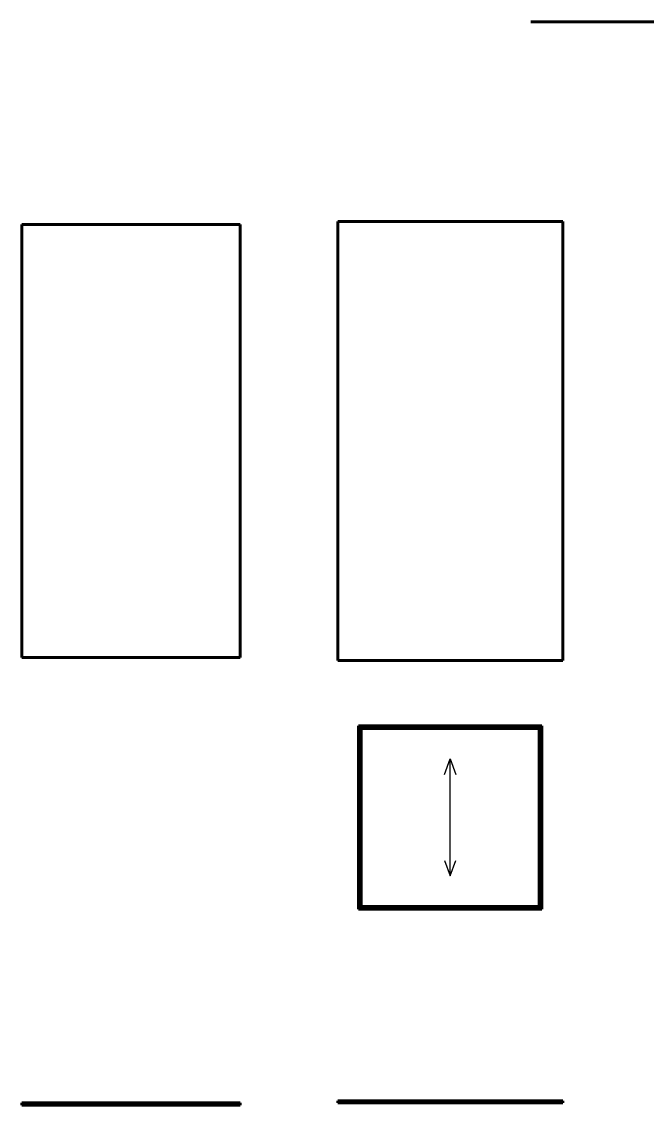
# Model space of a CAD drawing. Header units: inches. Extents: x -4554 to 14101, y -13650 to 2449.
# Drawn here: x -4554 to -2951, y -9878 to -7100 of the extents above; entities that cross this region are included whole.
import ezdxf

# ---------------------------------------------------------------- set-up
doc = ezdxf.new("R2010")
doc.units = ezdxf.units.IN
doc.layers.add('Слой1', color=7, linetype='Continuous')

# ---------------------------------------------------------------- blocks, each defined once
blk = doc.blocks.new('*B8')
at = {"layer": 'Слой1', "linetype": 'Continuous'}
for p, q in [((-4554, -9875.9), (-4550.5, -9872.3)), ((-4554, -9874.4), (-4551.9, -9872.3)), ((-4552.6, -9875.9), (-4550.5, -9873.7)), ((-4545.9, -9872), (-4549.4, -9875.5)), ((-4547.3, -9872), (-4549.4, -9874.1)), ((-4545.9, -9873.4), (-4548, -9875.5)), ((-4547.7, -9878), (-4544.1, -9874.5)), ((-4547.7, -9876.6), (-4545.5, -9874.5)), ((-4546.3, -9878), (-4544.1, -9875.9)), ((-4537.4, -9872), (-4541, -9875.5)), ((-4538.8, -9872), (-4541, -9874.1)), ((-4537.4, -9873.4), (-4539.5, -9875.5)), ((-4539.2, -9878), (-4535.6, -9874.5)), ((-4539.2, -9876.6), (-4537.1, -9874.5)), ((-4537.8, -9878), (-4535.6, -9875.9)), ((-4528.9, -9872), (-4532.5, -9875.5)), ((-4530.4, -9872), (-4532.5, -9874.1)), ((-4528.9, -9873.4), (-4531.1, -9875.5)), ((-4530.7, -9878), (-4527.2, -9874.5)), ((-4530.7, -9876.6), (-4528.6, -9874.5)), ((-4529.3, -9878), (-4527.2, -9875.9)), ((-4520.5, -9872), (-4524, -9875.5)), ((-4521.9, -9872), (-4524, -9874.1)), ((-4520.5, -9873.4), (-4522.6, -9875.5)), ((-4522.2, -9878), (-4518.7, -9874.5)), ((-4522.2, -9876.6), (-4520.1, -9874.5)), ((-4520.8, -9878), (-4518.7, -9875.9)), ((-4512, -9872), (-4515.5, -9875.5)), ((-4513.4, -9872), (-4515.5, -9874.1)), ((-4512, -9873.4), (-4514.1, -9875.5)), ((-4513.7, -9878), (-4510.2, -9874.5)), ((-4513.7, -9876.6), (-4511.6, -9874.5)), ((-4512.3, -9878), (-4510.2, -9875.9)), ((-4503.5, -9872), (-4507, -9875.5)), ((-4504.9, -9872), (-4507, -9874.1)), ((-4503.5, -9873.4), (-4505.6, -9875.5)), ((-4505.2, -9878), (-4501.7, -9874.5)), ((-4505.2, -9876.6), (-4503.1, -9874.5)), ((-4503.8, -9878), (-4501.7, -9875.9)), ((-4495, -9872), (-4498.5, -9875.5)), ((-4496.4, -9872), (-4498.5, -9874.1)), ((-4495, -9873.4), (-4497.1, -9875.5)), ((-4496.8, -9878), (-4493.2, -9874.5)), ((-4496.8, -9876.6), (-4494.6, -9874.5)), ((-4495.3, -9878), (-4493.2, -9875.9)), ((-4486.5, -9872), (-4490, -9875.5)), ((-4487.9, -9872), (-4490, -9874.1)), ((-4486.5, -9873.4), (-4488.6, -9875.5)), ((-4488.3, -9878), (-4484.7, -9874.5)), ((-4488.3, -9876.6), (-4486.1, -9874.5)), ((-4486.9, -9878), (-4484.7, -9875.9)), ((-4478, -9872), (-4481.6, -9875.5)), ((-4479.4, -9872), (-4481.6, -9874.1)), ((-4478, -9873.4), (-4480.1, -9875.5)), ((-4479.8, -9878), (-4476.2, -9874.5)), ((-4479.8, -9876.6), (-4477.7, -9874.5)), ((-4478.4, -9878), (-4476.2, -9875.9)), ((-4469.5, -9872), (-4473.1, -9875.5)), ((-4471, -9872), (-4473.1, -9874.1)), ((-4469.5, -9873.4), (-4471.7, -9875.5)), ((-4471.3, -9878), (-4467.8, -9874.5)), ((-4471.3, -9876.6), (-4469.2, -9874.5)), ((-4469.9, -9878), (-4467.8, -9875.9)), ((-4461.1, -9872), (-4464.6, -9875.5)), ((-4462.5, -9872), (-4464.6, -9874.1)), ((-4461.1, -9873.4), (-4463.2, -9875.5)), ((-4462.8, -9878), (-4459.3, -9874.5)), ((-4462.8, -9876.6), (-4460.7, -9874.5)), ((-4461.4, -9878), (-4459.3, -9875.9)), ((-4452.6, -9872), (-4456.1, -9875.5)), ((-4454, -9872), (-4456.1, -9874.1)), ((-4452.6, -9873.4), (-4454.7, -9875.5)), ((-4454.3, -9878), (-4450.8, -9874.5)), ((-4454.3, -9876.6), (-4452.2, -9874.5)), ((-4452.9, -9878), (-4450.8, -9875.9)), ((-4444.1, -9872), (-4447.6, -9875.5)), ((-4445.5, -9872), (-4447.6, -9874.1)), ((-4444.1, -9873.4), (-4446.2, -9875.5)), ((-4445.8, -9878), (-4442.3, -9874.5)), ((-4445.8, -9876.6), (-4443.7, -9874.5)), ((-4444.4, -9878), (-4442.3, -9875.9)), ((-4435.6, -9872), (-4439.1, -9875.5)), ((-4437, -9872), (-4439.1, -9874.1)), ((-4435.6, -9873.4), (-4437.7, -9875.5)), ((-4437.4, -9878), (-4433.8, -9874.5)), ((-4437.4, -9876.6), (-4435.2, -9874.5)), ((-4435.9, -9878), (-4433.8, -9875.9)), ((-4427.1, -9872), (-4430.6, -9875.5)), ((-4428.5, -9872), (-4430.6, -9874.1)), ((-4427.1, -9873.4), (-4429.2, -9875.5)), ((-4428.9, -9878), (-4425.3, -9874.5)), ((-4428.9, -9876.6), (-4426.7, -9874.5)), ((-4427.5, -9878), (-4425.3, -9875.9)), ((-4418.6, -9872), (-4422.2, -9875.5)), ((-4420, -9872), (-4422.2, -9874.1)), ((-4418.6, -9873.4), (-4420.7, -9875.5)), ((-4420.4, -9878), (-4416.8, -9874.5)), ((-4420.4, -9876.6), (-4418.3, -9874.5)), ((-4419, -9878), (-4416.8, -9875.9)), ((-4410.1, -9872), (-4413.7, -9875.5)), ((-4411.6, -9872), (-4413.7, -9874.1)), ((-4410.1, -9873.4), (-4412.3, -9875.5)), ((-4411.9, -9878), (-4408.4, -9874.5)), ((-4411.9, -9876.6), (-4409.8, -9874.5)), ((-4410.5, -9878), (-4408.4, -9875.9)), ((-4401.7, -9872), (-4405.2, -9875.5)), ((-4403.1, -9872), (-4405.2, -9874.1)), ((-4401.7, -9873.4), (-4403.8, -9875.5)), ((-4403.4, -9878), (-4399.9, -9874.5)), ((-4403.4, -9876.6), (-4401.3, -9874.5)), ((-4402, -9878), (-4399.9, -9875.9)), ((-4393.2, -9872), (-4396.7, -9875.5)), ((-4394.6, -9872), (-4396.7, -9874.1)), ((-4393.2, -9873.4), (-4395.3, -9875.5)), ((-4394.9, -9878), (-4391.4, -9874.5)), ((-4394.9, -9876.6), (-4392.8, -9874.5)), ((-4393.5, -9878), (-4391.4, -9875.9)), ((-4384.7, -9872), (-4388.2, -9875.5)), ((-4386.1, -9872), (-4388.2, -9874.1)), ((-4384.7, -9873.4), (-4386.8, -9875.5)), ((-4386.4, -9878), (-4382.9, -9874.5)), ((-4386.4, -9876.6), (-4384.3, -9874.5)), ((-4385, -9878), (-4382.9, -9875.9)), ((-4376.2, -9872), (-4379.7, -9875.5)), ((-4377.6, -9872), (-4379.7, -9874.1)), ((-4376.2, -9873.4), (-4378.3, -9875.5)), ((-4378, -9878), (-4374.4, -9874.5)), ((-4378, -9876.6), (-4375.8, -9874.5)), ((-4376.5, -9878), (-4374.4, -9875.9)), ((-4367.7, -9872), (-4371.3, -9875.5)), ((-4369.1, -9872), (-4371.3, -9874.1)), ((-4367.7, -9873.4), (-4369.8, -9875.5)), ((-4369.5, -9878), (-4365.9, -9874.5)), ((-4369.5, -9876.6), (-4367.4, -9874.5)), ((-4368.1, -9878), (-4365.9, -9875.9)), ((-4359.2, -9872), (-4362.8, -9875.5)), ((-4360.6, -9872), (-4362.8, -9874.1)), ((-4359.2, -9873.4), (-4361.4, -9875.5)), ((-4361, -9878), (-4357.5, -9874.5)), ((-4361, -9876.6), (-4358.9, -9874.5)), ((-4359.6, -9878), (-4357.5, -9875.9)), ((-4350.7, -9872), (-4354.3, -9875.5)), ((-4352.2, -9872), (-4354.3, -9874.1)), ((-4350.7, -9873.4), (-4352.9, -9875.5)), ((-4352.5, -9878), (-4349, -9874.5)), ((-4352.5, -9876.6), (-4350.4, -9874.5)), ((-4351.1, -9878), (-4349, -9875.9)), ((-4342.3, -9872), (-4345.8, -9875.5)), ((-4343.7, -9872), (-4345.8, -9874.1)), ((-4342.3, -9873.4), (-4344.4, -9875.5)), ((-4344, -9878), (-4340.5, -9874.5)), ((-4344, -9876.6), (-4341.9, -9874.5)), ((-4342.6, -9878), (-4340.5, -9875.9)), ((-4333.8, -9872), (-4337.3, -9875.5)), ((-4335.2, -9872), (-4337.3, -9874.1)), ((-4333.8, -9873.4), (-4335.9, -9875.5)), ((-4335.5, -9878), (-4332, -9874.5)), ((-4335.5, -9876.6), (-4333.4, -9874.5)), ((-4334.1, -9878), (-4332, -9875.9)), ((-4325.3, -9872), (-4328.8, -9875.5)), ((-4326.7, -9872), (-4328.8, -9874.1)), ((-4325.3, -9873.4), (-4327.4, -9875.5)), ((-4327, -9878), (-4323.5, -9874.5)), ((-4327, -9876.6), (-4324.9, -9874.5)), ((-4325.6, -9878), (-4323.5, -9875.9)), ((-4316.8, -9872), (-4320.3, -9875.5)), ((-4318.2, -9872), (-4320.3, -9874.1)), ((-4316.8, -9873.4), (-4318.9, -9875.5)), ((-4318.6, -9878), (-4315, -9874.5)), ((-4318.6, -9876.6), (-4316.4, -9874.5)), ((-4317.1, -9878), (-4315, -9875.9)), ((-4308.3, -9872), (-4311.9, -9875.5)), ((-4309.7, -9872), (-4311.9, -9874.1)), ((-4308.3, -9873.4), (-4310.4, -9875.5)), ((-4310.1, -9878), (-4306.5, -9874.5)), ((-4310.1, -9876.6), (-4308, -9874.5)), ((-4308.7, -9878), (-4306.5, -9875.9)), ((-4299.8, -9872), (-4303.4, -9875.5)), ((-4301.2, -9872), (-4303.4, -9874.1)), ((-4299.8, -9873.4), (-4302, -9875.5)), ((-4301.6, -9878), (-4298.1, -9874.5)), ((-4301.6, -9876.6), (-4299.5, -9874.5)), ((-4300.2, -9878), (-4298.1, -9875.9)), ((-4291.3, -9872), (-4294.9, -9875.5)), ((-4292.8, -9872), (-4294.9, -9874.1)), ((-4291.3, -9873.4), (-4293.5, -9875.5)), ((-4293.1, -9878), (-4289.6, -9874.5)), ((-4293.1, -9876.6), (-4291, -9874.5)), ((-4291.7, -9878), (-4289.6, -9875.9)), ((-4282.9, -9872), (-4286.4, -9875.5)), ((-4284.3, -9872), (-4286.4, -9874.1)), ((-4282.9, -9873.4), (-4285, -9875.5)), ((-4284.6, -9878), (-4281.1, -9874.5)), ((-4284.6, -9876.6), (-4282.5, -9874.5)), ((-4283.2, -9878), (-4281.1, -9875.9)), ((-4274.4, -9872), (-4277.9, -9875.5)), ((-4275.8, -9872), (-4277.9, -9874.1)), ((-4274.4, -9873.4), (-4276.5, -9875.5)), ((-4276.1, -9878), (-4272.6, -9874.5)), ((-4276.1, -9876.6), (-4274, -9874.5)), ((-4274.7, -9878), (-4272.6, -9875.9)), ((-4265.9, -9872), (-4269.4, -9875.5)), ((-4267.3, -9872), (-4269.4, -9874.1)), ((-4265.9, -9873.4), (-4268, -9875.5)), ((-4267.7, -9878), (-4264.1, -9874.5)), ((-4267.7, -9876.6), (-4265.5, -9874.5)), ((-4266.2, -9878), (-4264.1, -9875.9)), ((-4257.4, -9872), (-4260.9, -9875.5)), ((-4258.8, -9872), (-4260.9, -9874.1)), ((-4257.4, -9873.4), (-4259.5, -9875.5)), ((-4259.2, -9878), (-4255.6, -9874.5)), ((-4259.2, -9876.6), (-4257, -9874.5)), ((-4257.8, -9878), (-4255.6, -9875.9)), ((-4248.9, -9872), (-4252.5, -9875.5)), ((-4250.3, -9872), (-4252.5, -9874.1)), ((-4248.9, -9873.4), (-4251, -9875.5)), ((-4250.7, -9878), (-4247.1, -9874.5)), ((-4250.7, -9876.6), (-4248.6, -9874.5)), ((-4249.3, -9878), (-4247.1, -9875.9)), ((-4240.4, -9872), (-4244, -9875.5)), ((-4241.9, -9872), (-4244, -9874.1)), ((-4240.4, -9873.4), (-4242.6, -9875.5)), ((-4242.2, -9878), (-4238.7, -9874.5)), ((-4242.2, -9876.6), (-4240.1, -9874.5)), ((-4240.8, -9878), (-4238.7, -9875.9)), ((-4232, -9872), (-4235.5, -9875.5)), ((-4233.4, -9872), (-4235.5, -9874.1)), ((-4232, -9873.4), (-4234.1, -9875.5)), ((-4233.7, -9878), (-4230.2, -9874.5)), ((-4233.7, -9876.6), (-4231.6, -9874.5)), ((-4232.3, -9878), (-4230.2, -9875.9)), ((-4223.5, -9872), (-4227, -9875.5)), ((-4224.9, -9872), (-4227, -9874.1)), ((-4223.5, -9873.4), (-4225.6, -9875.5)), ((-4225.2, -9878), (-4221.7, -9874.5)), ((-4225.2, -9876.6), (-4223.1, -9874.5)), ((-4223.8, -9878), (-4221.7, -9875.9)), ((-4215, -9872), (-4218.5, -9875.5)), ((-4216.4, -9872), (-4218.5, -9874.1)), ((-4215, -9873.4), (-4217.1, -9875.5)), ((-4216.7, -9878), (-4213.2, -9874.5)), ((-4216.7, -9876.6), (-4214.6, -9874.5)), ((-4215.3, -9878), (-4213.2, -9875.9)), ((-4206.5, -9872), (-4210, -9875.5)), ((-4207.9, -9872), (-4210, -9874.1)), ((-4206.5, -9873.4), (-4208.6, -9875.5)), ((-4208.3, -9878), (-4204.7, -9874.5)), ((-4208.3, -9876.6), (-4206.1, -9874.5)), ((-4206.8, -9878), (-4204.7, -9875.9)), ((-4198, -9872), (-4201.5, -9875.5)), ((-4199.4, -9872), (-4201.5, -9874.1)), ((-4198, -9873.4), (-4200.1, -9875.5)), ((-4199.8, -9878), (-4196.2, -9874.5)), ((-4199.8, -9876.6), (-4197.6, -9874.5)), ((-4198.4, -9878), (-4196.2, -9875.9)), ((-4189.5, -9872), (-4193.1, -9875.5)), ((-4190.9, -9872), (-4193.1, -9874.1)), ((-4189.5, -9873.4), (-4191.6, -9875.5)), ((-4191.3, -9878), (-4187.7, -9874.5)), ((-4191.3, -9876.6), (-4189.2, -9874.5)), ((-4189.9, -9878), (-4187.7, -9875.9)), ((-4181, -9872), (-4184.6, -9875.5)), ((-4182.5, -9872), (-4184.6, -9874.1)), ((-4181, -9873.4), (-4183.2, -9875.5)), ((-4182.8, -9878), (-4179.3, -9874.5)), ((-4182.8, -9876.6), (-4180.7, -9874.5)), ((-4181.4, -9878), (-4179.3, -9875.9)), ((-4172.6, -9872), (-4176.1, -9875.5)), ((-4174, -9872), (-4176.1, -9874.1)), ((-4172.6, -9873.4), (-4174.7, -9875.5)), ((-4174.3, -9878), (-4170.8, -9874.5)), ((-4174.3, -9876.6), (-4172.2, -9874.5)), ((-4172.9, -9878), (-4170.8, -9875.9)), ((-4164.1, -9872), (-4167.6, -9875.5)), ((-4165.5, -9872), (-4167.6, -9874.1)), ((-4164.1, -9873.4), (-4166.2, -9875.5)), ((-4165.8, -9878), (-4162.3, -9874.5)), ((-4165.8, -9876.6), (-4163.7, -9874.5)), ((-4164.4, -9878), (-4162.3, -9875.9)), ((-4155.6, -9872), (-4159.1, -9875.5)), ((-4157, -9872), (-4159.1, -9874.1)), ((-4155.6, -9873.4), (-4157.7, -9875.5)), ((-4157.3, -9878), (-4153.8, -9874.5)), ((-4157.3, -9876.6), (-4155.2, -9874.5)), ((-4155.9, -9878), (-4153.8, -9875.9)), ((-4147.1, -9872), (-4150.6, -9875.5)), ((-4148.5, -9872), (-4150.6, -9874.1)), ((-4147.1, -9873.4), (-4149.2, -9875.5)), ((-4148.9, -9878), (-4145.3, -9874.5)), ((-4148.9, -9876.6), (-4146.7, -9874.5)), ((-4147.4, -9878), (-4145.3, -9875.9)), ((-4138.6, -9872), (-4142.1, -9875.5)), ((-4140, -9872), (-4142.1, -9874.1)), ((-4138.6, -9873.4), (-4140.7, -9875.5)), ((-4140.4, -9878), (-4136.8, -9874.5)), ((-4140.4, -9876.6), (-4138.2, -9874.5)), ((-4139, -9878), (-4136.8, -9875.9)), ((-4130.1, -9872), (-4133.7, -9875.5)), ((-4131.5, -9872), (-4133.7, -9874.1)), ((-4130.1, -9873.4), (-4132.2, -9875.5)), ((-4131.9, -9878), (-4128.4, -9874.5)), ((-4131.9, -9876.6), (-4129.8, -9874.5)), ((-4130.5, -9878), (-4128.4, -9875.9)), ((-4121.6, -9872), (-4125.2, -9875.5)), ((-4123.1, -9872), (-4125.2, -9874.1)), ((-4121.6, -9873.4), (-4123.8, -9875.5)), ((-4123.4, -9878), (-4119.9, -9874.5)), ((-4123.4, -9876.6), (-4121.3, -9874.5)), ((-4122, -9878), (-4119.9, -9875.9)), ((-4113.2, -9872), (-4116.7, -9875.5)), ((-4114.6, -9872), (-4116.7, -9874.1)), ((-4113.2, -9873.4), (-4115.3, -9875.5)), ((-4114.9, -9878), (-4111.4, -9874.5)), ((-4114.9, -9876.6), (-4112.8, -9874.5)), ((-4113.5, -9878), (-4111.4, -9875.9)), ((-4104.7, -9872), (-4108.2, -9875.5)), ((-4106.1, -9872), (-4108.2, -9874.1)), ((-4104.7, -9873.4), (-4106.8, -9875.5)), ((-4106.4, -9878), (-4102.9, -9874.5)), ((-4106.4, -9876.6), (-4104.3, -9874.5)), ((-4105, -9878), (-4102.9, -9875.9)), ((-4096.2, -9872), (-4099.7, -9875.5)), ((-4097.6, -9872), (-4099.7, -9874.1)), ((-4096.2, -9873.4), (-4098.3, -9875.5)), ((-4097.9, -9878), (-4094.4, -9874.5)), ((-4097.9, -9876.6), (-4095.8, -9874.5)), ((-4096.5, -9878), (-4094.4, -9875.9)), ((-4087.7, -9872), (-4091.2, -9875.5)), ((-4089.1, -9872), (-4091.2, -9874.1)), ((-4087.7, -9873.4), (-4089.8, -9875.5)), ((-4089.5, -9878), (-4085.9, -9874.5)), ((-4089.5, -9876.6), (-4087.3, -9874.5)), ((-4088, -9878), (-4085.9, -9875.9)), ((-4079.2, -9872), (-4082.8, -9875.5)), ((-4080.6, -9872), (-4082.8, -9874.1)), ((-4079.2, -9873.4), (-4081.3, -9875.5)), ((-4081, -9878), (-4077.4, -9874.5)), ((-4081, -9876.6), (-4078.9, -9874.5)), ((-4079.6, -9878), (-4077.4, -9875.9)), ((-4070.7, -9872), (-4074.3, -9875.5)), ((-4072.1, -9872), (-4074.3, -9874.1)), ((-4070.7, -9873.4), (-4072.9, -9875.5)), ((-4072.5, -9878), (-4069, -9874.5)), ((-4072.5, -9876.6), (-4070.4, -9874.5)), ((-4071.1, -9878), (-4069, -9875.9)), ((-4062.2, -9872), (-4065.8, -9875.5)), ((-4063.7, -9872), (-4065.8, -9874.1)), ((-4062.2, -9873.4), (-4064.4, -9875.5)), ((-4064, -9878), (-4060.5, -9874.5)), ((-4064, -9876.6), (-4061.9, -9874.5)), ((-4062.6, -9878), (-4060.5, -9875.9)), ((-4053.8, -9872), (-4057.3, -9875.5)), ((-4055.2, -9872), (-4057.3, -9874.1)), ((-4053.8, -9873.4), (-4055.9, -9875.5)), ((-4055.5, -9878), (-4052, -9874.5)), ((-4055.5, -9876.6), (-4053.4, -9874.5)), ((-4054.1, -9878), (-4052, -9875.9)), ((-4045.3, -9872), (-4048.8, -9875.5)), ((-4046.7, -9872), (-4048.8, -9874.1)), ((-4045.3, -9873.4), (-4047.4, -9875.5)), ((-4047, -9878), (-4043.5, -9874.5)), ((-4047, -9876.6), (-4044.9, -9874.5)), ((-4045.6, -9878), (-4043.5, -9875.9)), ((-4036.8, -9872), (-4040.3, -9875.5)), ((-4038.2, -9872), (-4040.3, -9874.1)), ((-4036.8, -9873.4), (-4038.9, -9875.5)), ((-4038.5, -9878), (-4035, -9874.5)), ((-4038.5, -9876.6), (-4036.4, -9874.5)), ((-4037.1, -9878), (-4035, -9875.9)), ((-4028.3, -9872), (-4031.8, -9875.5)), ((-4029.7, -9872), (-4031.8, -9874.1)), ((-4028.3, -9873.4), (-4030.4, -9875.5)), ((-4030.1, -9878), (-4026.5, -9874.5)), ((-4030.1, -9876.6), (-4027.9, -9874.5)), ((-4028.6, -9878), (-4026.5, -9875.9)), ((-4019.8, -9872), (-4023.4, -9875.5)), ((-4021.2, -9872), (-4023.4, -9874.1)), ((-4019.8, -9873.4), (-4021.9, -9875.5)), ((-4021.6, -9878), (-4018, -9874.5)), ((-4021.6, -9876.6), (-4019.5, -9874.5)), ((-4020.2, -9878), (-4018, -9875.9)), ((-4011.3, -9872), (-4014.9, -9875.5)), ((-4012.7, -9872), (-4014.9, -9874.1)), ((-4011.3, -9873.4), (-4013.5, -9875.5)), ((-4013.1, -9878), (-4009.6, -9874.5)), ((-4013.1, -9876.6), (-4011, -9874.5)), ((-4011.7, -9878), (-4009.6, -9875.9)), ((-4002.8, -9872), (-4006.4, -9875.5)), ((-4004.3, -9872), (-4006.4, -9874.1)), ((-4002.8, -9873.4), (-4005, -9875.5)), ((-4004.6, -9878), (-4001.1, -9874.5)), ((-4004.6, -9876.6), (-4002.5, -9874.5)), ((-4003.2, -9878), (-4001.1, -9875.9)), ((-3994.4, -9872), (-3997.9, -9875.5)), ((-3995.8, -9872), (-3997.9, -9874.1)), ((-3994.4, -9873.4), (-3996.5, -9875.5))]:
    blk.add_line(p, q, dxfattribs=at)
blk = doc.blocks.new('*B475')
at = {"layer": 'Слой1', "linetype": 'Continuous'}
for p, q in [((-3744, -9868.4), (-3742.1, -9866.5)), ((-3737.9, -9866.5), (-3742.9, -9871.5)), ((-3738.6, -9871.5), (-3733.6, -9866.5)), ((-3729.4, -9866.5), (-3734.4, -9871.5)), ((-3730.1, -9871.5), (-3725.1, -9866.5)), ((-3720.9, -9866.5), (-3725.9, -9871.5)), ((-3721.7, -9871.5), (-3716.7, -9866.5)), ((-3712.4, -9866.5), (-3717.4, -9871.5)), ((-3713.2, -9871.5), (-3708.2, -9866.5)), ((-3703.9, -9866.5), (-3708.9, -9871.5)), ((-3704.7, -9871.5), (-3699.7, -9866.5)), ((-3695.5, -9866.5), (-3700.5, -9871.5)), ((-3696.2, -9871.5), (-3691.2, -9866.5)), ((-3687, -9866.5), (-3692, -9871.5)), ((-3687.7, -9871.5), (-3682.7, -9866.5)), ((-3678.5, -9866.5), (-3683.5, -9871.5)), ((-3679.2, -9871.5), (-3674.2, -9866.5)), ((-3670, -9866.5), (-3675, -9871.5)), ((-3670.8, -9871.5), (-3665.8, -9866.5)), ((-3661.5, -9866.5), (-3666.5, -9871.5)), ((-3662.3, -9871.5), (-3657.3, -9866.5)), ((-3653, -9866.5), (-3658, -9871.5)), ((-3653.8, -9871.5), (-3648.8, -9866.5)), ((-3644.5, -9866.5), (-3649.5, -9871.5)), ((-3645.3, -9871.5), (-3640.3, -9866.5)), ((-3636.1, -9866.5), (-3641.1, -9871.5)), ((-3636.8, -9871.5), (-3631.8, -9866.5)), ((-3627.6, -9866.5), (-3632.6, -9871.5)), ((-3628.3, -9871.5), (-3623.3, -9866.5)), ((-3619.1, -9866.5), (-3624.1, -9871.5)), ((-3619.8, -9871.5), (-3614.8, -9866.5)), ((-3610.6, -9866.5), (-3615.6, -9871.5)), ((-3611.4, -9871.5), (-3606.4, -9866.5)), ((-3602.1, -9866.5), (-3607.1, -9871.5)), ((-3602.9, -9871.5), (-3597.9, -9866.5)), ((-3593.6, -9866.5), (-3598.6, -9871.5)), ((-3594.4, -9871.5), (-3589.4, -9866.5)), ((-3585.1, -9866.5), (-3590.1, -9871.5)), ((-3585.9, -9871.5), (-3580.9, -9866.5)), ((-3576.7, -9866.5), (-3581.7, -9871.5)), ((-3577.4, -9871.5), (-3572.4, -9866.5)), ((-3568.2, -9866.5), (-3573.2, -9871.5)), ((-3568.9, -9871.5), (-3563.9, -9866.5)), ((-3559.7, -9866.5), (-3564.7, -9871.5)), ((-3560.4, -9871.5), (-3555.4, -9866.5)), ((-3551.2, -9866.5), (-3556.2, -9871.5)), ((-3552, -9871.5), (-3547, -9866.5)), ((-3542.7, -9866.5), (-3547.7, -9871.5)), ((-3543.5, -9871.5), (-3538.5, -9866.5)), ((-3534.2, -9866.5), (-3539.2, -9871.5)), ((-3535, -9871.5), (-3530, -9866.5)), ((-3525.7, -9866.5), (-3530.7, -9871.5)), ((-3526.5, -9871.5), (-3521.5, -9866.5)), ((-3517.3, -9866.5), (-3522.3, -9871.5)), ((-3518, -9871.5), (-3513, -9866.5)), ((-3508.8, -9866.5), (-3513.8, -9871.5)), ((-3509.5, -9871.5), (-3504.5, -9866.5)), ((-3500.3, -9866.5), (-3505.3, -9871.5)), ((-3501, -9871.5), (-3496, -9866.5)), ((-3491.8, -9866.5), (-3496.8, -9871.5)), ((-3492.6, -9871.5), (-3487.6, -9866.5)), ((-3483.3, -9866.5), (-3488.3, -9871.5)), ((-3484.1, -9871.5), (-3479.1, -9866.5)), ((-3474.8, -9866.5), (-3479.8, -9871.5)), ((-3475.6, -9871.5), (-3470.6, -9866.5)), ((-3466.3, -9866.5), (-3471.3, -9871.5)), ((-3467.1, -9871.5), (-3462.1, -9866.5)), ((-3457.9, -9866.5), (-3462.9, -9871.5)), ((-3458.6, -9871.5), (-3453.6, -9866.5)), ((-3449.4, -9866.5), (-3454.4, -9871.5)), ((-3450.1, -9871.5), (-3445.1, -9866.5)), ((-3440.9, -9866.5), (-3445.9, -9871.5)), ((-3441.7, -9871.5), (-3436.7, -9866.5)), ((-3432.4, -9866.5), (-3437.4, -9871.5)), ((-3433.2, -9871.5), (-3428.2, -9866.5)), ((-3423.9, -9866.5), (-3428.9, -9871.5)), ((-3424.7, -9871.5), (-3419.7, -9866.5)), ((-3415.4, -9866.5), (-3420.4, -9871.5)), ((-3416.2, -9871.5), (-3411.2, -9866.5)), ((-3407, -9866.5), (-3412, -9871.5)), ((-3407.7, -9871.5), (-3402.7, -9866.5)), ((-3398.5, -9866.5), (-3403.5, -9871.5)), ((-3399.2, -9871.5), (-3394.2, -9866.5)), ((-3390, -9866.5), (-3395, -9871.5)), ((-3390.7, -9871.5), (-3385.7, -9866.5)), ((-3381.5, -9866.5), (-3386.5, -9871.5)), ((-3382.3, -9871.5), (-3377.3, -9866.5)), ((-3373, -9866.5), (-3378, -9871.5)), ((-3373.8, -9871.5), (-3368.8, -9866.5)), ((-3364.5, -9866.5), (-3369.5, -9871.5)), ((-3365.3, -9871.5), (-3360.3, -9866.5)), ((-3356, -9866.5), (-3361, -9871.5)), ((-3356.8, -9871.5), (-3351.8, -9866.5)), ((-3347.6, -9866.5), (-3352.6, -9871.5)), ((-3348.3, -9871.5), (-3343.3, -9866.5)), ((-3339.1, -9866.5), (-3344.1, -9871.5)), ((-3339.8, -9871.5), (-3334.8, -9866.5)), ((-3330.6, -9866.5), (-3335.6, -9871.5)), ((-3331.3, -9871.5), (-3326.3, -9866.5)), ((-3322.1, -9866.5), (-3327.1, -9871.5)), ((-3322.9, -9871.5), (-3317.9, -9866.5)), ((-3313.6, -9866.5), (-3318.6, -9871.5)), ((-3314.4, -9871.5), (-3309.4, -9866.5)), ((-3305.1, -9866.5), (-3310.1, -9871.5)), ((-3305.9, -9871.5), (-3300.9, -9866.5)), ((-3296.6, -9866.5), (-3301.6, -9871.5)), ((-3297.4, -9871.5), (-3292.4, -9866.5)), ((-3288.2, -9866.5), (-3293.2, -9871.5)), ((-3288.9, -9871.5), (-3283.9, -9866.5)), ((-3279.7, -9866.5), (-3284.7, -9871.5)), ((-3280.4, -9871.5), (-3275.4, -9866.5)), ((-3271.2, -9866.5), (-3276.2, -9871.5)), ((-3271.9, -9871.5), (-3266.9, -9866.5)), ((-3262.7, -9866.5), (-3267.7, -9871.5)), ((-3263.5, -9871.5), (-3258.5, -9866.5)), ((-3254.2, -9866.5), (-3259.2, -9871.5)), ((-3255, -9871.5), (-3250, -9866.5)), ((-3245.7, -9866.5), (-3250.7, -9871.5)), ((-3246.5, -9871.5), (-3241.5, -9866.5)), ((-3237.2, -9866.5), (-3242.2, -9871.5)), ((-3238, -9871.5), (-3233, -9866.5)), ((-3228.8, -9866.5), (-3233.8, -9871.5)), ((-3229.5, -9871.5), (-3224.5, -9866.5)), ((-3220.3, -9866.5), (-3225.3, -9871.5)), ((-3221, -9871.5), (-3216, -9866.5)), ((-3211.8, -9866.5), (-3216.8, -9871.5)), ((-3212.5, -9871.5), (-3207.5, -9866.5)), ((-3203.3, -9866.5), (-3208.3, -9871.5)), ((-3204.1, -9871.5), (-3199.1, -9866.5)), ((-3194.8, -9866.5), (-3199.8, -9871.5)), ((-3195.6, -9871.5), (-3190.6, -9866.5)), ((-3186.3, -9866.5), (-3191.3, -9871.5)), ((-3187.1, -9871.5), (-3182.1, -9866.5)), ((-3177.8, -9866.5), (-3182.8, -9871.5)), ((-3178.6, -9871.5), (-3173.6, -9866.5)), ((-3169.4, -9866.5), (-3174.4, -9871.5)), ((-3170.1, -9871.5), (-3168, -9869.4))]:
    blk.add_line(p, q, dxfattribs=at)

msp = doc.modelspace()

# ---------------------------------------------------------------- linework, layer by layer
at = {"layer": 'Слой1', "linetype": 'Continuous', "lineweight": 60}
for p, q in [((-3250, -7100), (7250, -7100)), ((-3994, -7620), (-4554, -7620)), ((-4554, -7620), (-4554, -8730)), ((-3994, -8730), (-3994, -7620)), ((-3168, -7612), (-3744, -7612)), ((-3744, -7612), (-3744, -8738)), ((-3168, -8738), (-3168, -7612)), ((-4554, -8730), (-3994, -8730)), ((-3744, -8738), (-3168, -8738))]:
    msp.add_line(p, q, dxfattribs=at)
at = {"layer": 'Слой1', "color": 7, "linetype": 'Continuous', "lineweight": 60}
for p, q in [((-3691, -9375), (-3691, -8905)), ((-3684, -8912), (-3691, -8905)), ((-3691, -8905), (-3221, -8905)), ((-3226, -8910), (-3686, -8910)), ((-3686, -8910), (-3686, -9370)), ((-3684, -9368), (-3684, -8912)), ((-3228, -8912), (-3684, -8912)), ((-3228, -8912), (-3221, -8905)), ((-3228, -9368), (-3228, -8912)), ((-3226, -8910), (-3226, -9370)), ((-3221, -9375), (-3221, -8905)), ((-3691, -9375), (-3684, -9368)), ((-3691, -9375), (-3221, -9375)), ((-3686, -9370), (-3226, -9370)), ((-3684, -9368), (-3228, -9368)), ((-3228, -9368), (-3221, -9375)), ((-4554, -9878), (-4554, -9872)), ((-4554, -9872), (-3994, -9872)), ((-4554, -9878), (-3994, -9878)), ((-3994, -9878), (-3994, -9872)), ((-3744, -9866.5), (-3168, -9866.5)), ((-3744, -9871.5), (-3744, -9866.5)), ((-3744, -9871.5), (-3168, -9871.5)), ((-3168, -9871.5), (-3168, -9866.5))]:
    msp.add_line(p, q, dxfattribs=at)
at = {"layer": 'Слой1', "linetype": 'Continuous'}
for p, q in [((-3470.6, -9030), (-3456, -8990)), ((-3456, -9290), (-3456, -8990)), ((-3456, -8990), (-3441.4, -9030)), ((-3470.6, -9250), (-3456, -9290)), ((-3456, -9290), (-3441.4, -9250))]:
    msp.add_line(p, q, dxfattribs=at)

# ---------------------------------------------------------------- block references
at = {"layer": 'Слой1'}
for name in ['*B8', '*B475']:
    msp.add_blockref(name, (0, 0), dxfattribs=at)

doc.saveas('drawing.dxf')
